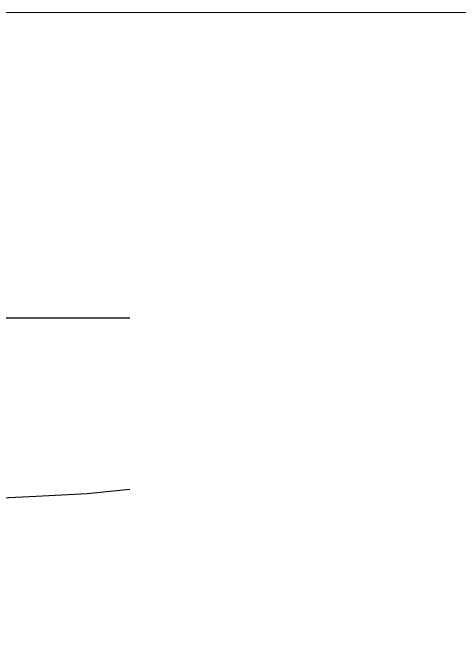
# Model space of a CAD drawing. Header units: inches. Extents: x 89000 to 305017, y -7071 to 0.
# Drawn here: x 194355 to 196658, y -3229 to 0 of the extents above; entities that cross this region are included whole.
import ezdxf

# ---------------------------------------------------------------- set-up
doc = ezdxf.new("R2010")
doc.units = ezdxf.units.IN
doc.header["$LTSCALE"] = 7
doc.header["$MEASUREMENT"] = 0
doc.layers.add('Cross Section Labels', color=7, linetype='Continuous', lineweight=9)
doc.layers.add('Existing_Bed_Level for Xsection', color=7, linetype='Continuous', lineweight=25)
doc.styles.get("Standard").update_dxf_attribs({"font": 'arial.ttf'})
doc.dimstyles.get("Standard").update_dxf_attribs({"dimtxt": 0.18, "dimasz": 0.18, "dimexe": 0.18, "dimexo": 0.0625, "dimgap": 0.09, "dimtad": 0, "dimtih": 1, "dimtoh": 1, "dimdec": 4, "dimzin": 0, "dimdsep": 46, "dimtxsty": 'Standard', "dimcen": 0.09, "dimadec": 0, "dimazin": 0, "dimtfac": 1, "dimtdec": 4, "dimtofl": 0, "dimtmove": 0, "dimatfit": 3, "dimfxl": 1, "dimtolj": 1, "dimtzin": 0, "dimarcsym": 0})

msp = doc.modelspace()

# ---------------------------------------------------------------- linework, layer by layer
at = {"layer": 'Cross Section Labels'}
msp.add_lwpolyline([(190000, 0), (200000, 0), (200000, -7071), (190000, -7071)], close=True, dxfattribs=at)
at = {"layer": 'Existing_Bed_Level for Xsection'}
for points in [[(191000, -1433.88), (191176, -1487.56), (191308, -1518.36), (191484, -1558.84), (191616, -1568.08), (191704, -1577.32), (191836, -1592.28), (192012, -1672.8), (192320, -1822.84), (192496, -1940.76), (192672, -2046.8), (192892, -2151.08), (193156, -2255.36), (193508, -2359.64), (193684, -2453.36), (193904, -2484.16), (194080, -2494.72), (194300, -2500), (194476, -2490.32), (194740, -2477.56), (194960, -2455.12)], [(191000, -1572.04), (194960, -1572.04)]]:
    msp.add_lwpolyline(points, dxfattribs=at)

# ---------------------------------------------------------------- leaders
at = {"layer": 'Cross Section Labels', "annotation_type": 0, "has_hookline": 1, "hookline_direction": 0}
for points, text_width in [([(192239.60147, -1723.79742), (192239.60147, -650), (193034.47017, -650)], 2510.77763), ([(192734.56017, -2068.35106), (192734.56017, -800), (193034.47017, -800)], 2345.7367)]:
    msp.add_leader(points, dimstyle='Standard', override={"dimasz": 72}, dxfattribs=dict(at, text_width=text_width))

doc.saveas('drawing.dxf')
